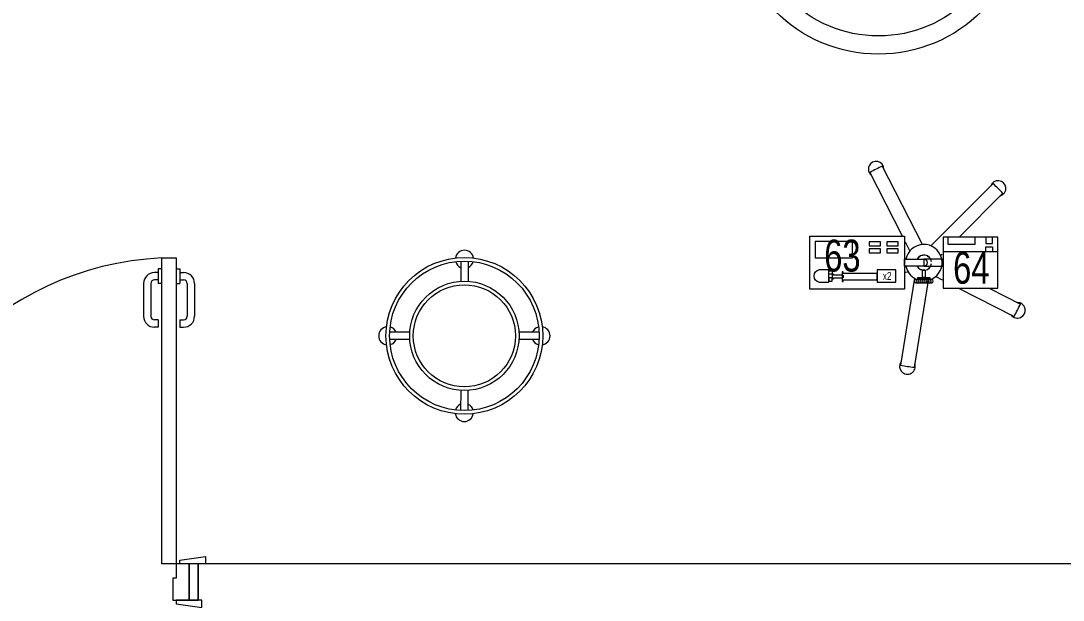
# Model space of a CAD drawing. Header units: metres. Extents: x -18745 to 220762, y -1579758 to -1356048.
# Drawn here: x 168915 to 171774, y -1415279 to -1413689 of the extents above; entities that cross this region are included whole.
import ezdxf

# ---------------------------------------------------------------- set-up
doc = ezdxf.new("R2010")
doc.units = ezdxf.units.M
doc.layers.get('0').update_dxf_attribs({"lineweight": 0})
for name, color, linetype, lineweight in [('A-100 - Copy$0$Medical Equipment and Furniture', 8, 'Continuous', 0), ('A-100 - Copy$0$Medical Equipment and Furniture1', 8, 'Continuous', 5), ('A-100 - Copy$0$Medical Equipment and Furniture2', 8, 'Continuous', 13), ('A-100 - Copy$0$Walls', 8, 'Continuous', 0), ('A-100 - Copy$0$Wooden Joinery', 8, 'Continuous', 0)]:
    doc.layers.add(name, color=color, linetype=linetype, lineweight=lineweight)
doc.styles.add('A-100 - Copy$0$X3G_ENTITY_257CFD', font='swisscl.ttf', dxfattribs={"height": 200})

# ---------------------------------------------------------------- blocks, each defined once
blk = doc.blocks.new('A-100 - Copy$0$Surgical Light Single')
at = {"layer": 'A-100 - Copy$0$Medical Equipment and Furniture'}
for p, q in [((-745633.7, -338256.5), (-744896.5, -338635.5)), ((-745665.7, -338318.8), (-744928.6, -338697.8)), ((-744917.6, -338664.1), (-744928.1, -338687.9)), ((-744923.8, -338675), (-744922.1, -338674.2)), ((-744873.1, -338686.9), (-744886.3, -338709.4)), ((-744939.1, -338709.2), (-745023.7, -338879.3)), ((-744921.9, -338691.1), (-744944.3, -338734.7)), ((-744939.1, -338709.2), (-744928.1, -338687.9)), ((-744928.1, -338687.9), (-744921.9, -338691.1)), ((-744920.7, -338705.2), (-744927.4, -338701.7)), ((-744920.7, -338705.2), (-744917, -338698.1)), ((-744901, -338706.3), (-744917, -338698.1)), ((-744892.5, -338706.2), (-744914.9, -338749.7)), ((-744904.7, -338713.4), (-744901, -338706.3)), ((-744904.7, -338713.4), (-744898, -338716.8)), ((-744897.3, -338730.7), (-744886.3, -338709.4)), ((-744892.5, -338706.2), (-744886.3, -338709.4)), ((-744878.3, -338698.4), (-744878.7, -338696.5)), ((-744986.4, -338898.5), (-744897.3, -338730.7)), ((-744958, -338741.6), (-744957.1, -338745.5)), ((-744914.9, -338749.7), (-744944.3, -338734.7)), ((-744912.6, -338765), (-744916.3, -338766.5)), ((-745124.2, -339214.6), (-745154.5, -339209.2)), ((-745304.9, -339420.7), (-745215.8, -339252.9)), ((-745178.4, -339272.1), (-745215.8, -339252.9)), ((-745128.4, -339238.3), (-745166, -339231.5)), ((-745178.4, -339272.1), (-745263.1, -339442.2)), ((-745309.6, -339445.2), (-745287.2, -339401.7)), ((-745289.6, -339386.4), (-745285.9, -339384.9)), ((-745257.9, -339416.7), (-745287.2, -339401.7)), ((-745323.2, -339456.3), (-745304.9, -339420.7)), ((-745280.3, -339460.3), (-745257.9, -339416.7)), ((-745244.1, -339409.8), (-745245.1, -339405.9)), ((-745323.2, -339456.3), (-745323.8, -339453)), ((-745320.3, -339461.2), (-745318.7, -339455.2)), ((-745318.7, -339455.2), (-745316.4, -339449.1)), ((-745316.4, -339449.1), (-745313.6, -339443.2)), ((-745313.6, -339443.2), (-745309.6, -339445.2)), ((-745297.5, -339438), (-745304.2, -339434.6)), ((-745297.5, -339438), (-745301.1, -339445.1)), ((-745285.1, -339453.3), (-745301.1, -339445.1)), ((-744878.1, -339532.8), (-745288.5, -339458.9)), ((-745281.5, -339446.2), (-745285.1, -339453.3)), ((-745281.5, -339446.2), (-745274.8, -339449.7)), ((-745263.1, -339442.2), (-745281.4, -339477.8)), ((-745265.7, -339449.4), (-745266, -339447.7)), ((-745265.4, -339451), (-745265.7, -339449.4)), ((-745265, -339452.6), (-745265.4, -339451)), ((-745264.7, -339454.2), (-745265, -339452.6)), ((-745264.3, -339455.8), (-745264.7, -339454.2)), ((-745263.9, -339457.4), (-745264.3, -339455.8)), ((-745263.4, -339459), (-745263.9, -339457.4)), ((-745263, -339460.5), (-745263.4, -339459)), ((-744985.6, -339443.8), (-744996.8, -339506.3)), ((-744962, -339448.1), (-744973.2, -339510.6)), ((-745321.8, -339472.4), (-745321.4, -339467)), ((-745321.5, -339477.4), (-745321.8, -339472.4)), ((-745320.6, -339481.7), (-745321.5, -339477.4)), ((-745321.4, -339467), (-745320.3, -339461.2)), ((-745319, -339485.4), (-745320.6, -339481.7)), ((-745316.9, -339488.2), (-745319, -339485.4)), ((-745295.4, -339486), (-745299.5, -339488.7)), ((-745291.2, -339482.5), (-745295.4, -339486)), ((-745287.1, -339478.3), (-745291.2, -339482.5)), ((-745283.1, -339473.5), (-745287.1, -339478.3)), ((-745279.5, -339468.1), (-745283.1, -339473.5)), ((-745281.4, -339477.8), (-745278.4, -339476.4)), ((-745276.3, -339462.4), (-745280.3, -339460.3)), ((-745276.3, -339462.4), (-745279.5, -339468.1)), ((-745262.5, -339462.1), (-745263, -339460.5)), ((-745262, -339463.7), (-745262.5, -339462.1)), ((-745314.2, -339490.2), (-745316.9, -339488.2)), ((-745311, -339491.2), (-745314.2, -339490.2)), ((-745307.5, -339491.3), (-745311, -339491.2)), ((-745303.6, -339490.4), (-745307.5, -339491.3)), ((-745299.5, -339488.7), (-745303.6, -339490.4)), ((-744885.2, -339572.2), (-745295.6, -339498.2)), ((-745003.1, -339510.3), (-745002.3, -339505.4)), ((-745002.3, -339505.4), (-744967.8, -339511.6)), ((-744973.2, -339510.6), (-744996.8, -339506.3)), ((-744968.7, -339516.5), (-744967.8, -339511.6)), ((-744967.8, -339511.6), (-744968.7, -339516.5)), ((-744967.8, -339511.6), (-744859.5, -339531.1)), ((-744859.5, -339531.1), (-744868.4, -339580.3)), ((-745011.1, -339554.6), (-745010.2, -339549.6)), ((-744976.7, -339560.8), (-745011.1, -339554.6)), ((-744976.7, -339560.8), (-744975.8, -339555.8)), ((-744975.8, -339555.8), (-744976.7, -339560.8)), ((-744868.4, -339580.3), (-744976.7, -339560.8)), ((-744871.3, -339562.5), (-744868.5, -339546.7))]:
    blk.add_line(p, q, dxfattribs=at)
for centre, radius in [((-745695.7, -338264), 400), ((-745695.7, -338264), 350), ((-745695.7, -338264), 75.1), ((-745695.7, -338264), 62.5), ((-745695.7, -338264), 62.5), ((-745695.7, -338264), 62.5), ((-745695.7, -338264), 62.5), ((-745695.7, -338264), 62.5), ((-744895.3, -338675.5), 40), ((-744895.3, -338675.5), 35), ((-744895.3, -338675.5), 25), ((-745454.1, -339177.3), 24.6), ((-745301.7, -339192.2), 24.6), ((-745597.8, -339230), 24.6), ((-745460.4, -339274.7), 24.6), ((-745331.8, -339282.4), 24.6), ((-745704.5, -339339.8), 24.6), ((-745575.7, -339332.3), 24.6), ((-745480.4, -339378.7), 24.6), ((-745361.1, -339370.3), 24.6), ((-745087.6, -339400.2), 24.6), ((-745646.7, -339439.8), 24.6), ((-745410.6, -339518.5), 110), ((-745558.8, -339469.1), 24.6), ((-745410.6, -339518.5), 81.7), ((-745306.9, -339475.9), 25), ((-745752.9, -339485), 24.6), ((-745654.4, -339568.4), 24.6), ((-745262.3, -339568), 24.6), ((-745550.4, -339588.4), 24.6), ((-745174.4, -339597.3), 24.6), ((-745733.5, -339636.9), 24.6), ((-745596.8, -339683.7), 24.6), ((-745460, -339666.8), 24.6), ((-745460, -339666.8), 24.6), ((-745340.7, -339658.3), 24.6), ((-745245.4, -339704.8), 24.6), ((-745116.6, -339697.3), 24.6), ((-745650.2, -339765.3), 24.6), ((-745489.3, -339754.7), 24.6), ((-745360.7, -339762.4), 24.6), ((-745223.3, -339807.1), 24.6), ((-745519.4, -339844.9), 24.6), ((-745367, -339859.8), 24.6)]:
    blk.add_circle(centre, radius, dxfattribs=at)
for centre, radius, start, end in [((-744762.4, -338800.1), 204.2, 142.2104, 163.3698), ((-745074, -338639.9), 204.2, 322.2104, 343.3698), ((-745410.6, -339518.5), 387.8, 54.0062, 355.7625), ((-745159.8, -339412.5), 201, 349.7901, 79.7901), ((-745170.9, -339271.8), 24.6, 227.9519, 97.6603), ((-745410.6, -339518.5), 387.8, 1.7476, 46.9503), ((-745159.8, -339412.5), 177, 349.7901, 79.7901), ((-745224.3, -339353.4), 24.6, 254.7598, 52.3281), ((-745128.2, -339511.5), 204.2, 142.2104, 163.3698), ((-745410.6, -339518.5), 110, 37.8566, 0.8371), ((-745410.6, -339518.5), 99.7, 34.1177, 10.5924), ((-745410.6, -339518.5), 94.3, 32.132, 12.5781), ((-745410.6, -339518.5), 93.3, 31.548, 13.1621), ((-745439.8, -339351.3), 204.2, 322.2104, 343.3698), ((-745167.1, -339432), 82, 160.5948, 205.6253), ((-745306.9, -339475.9), 25.5, 129.7388, 355.8414), ((-745166.7, -339468.7), 24.6, 320.7411, 198.8391), ((-745068.2, -339552), 24.6, 138.8625, 20.7177), ((-744880.3, -339544.6), 12, 349.7901, 79.7901), ((-744883.1, -339560.3), 12, 259.7901, 349.7901)]:
    blk.add_arc(centre, radius, start, end, dxfattribs=at)
blk = doc.blocks.new('A-100 - Copy$0$HF14427-P')
for p, q in [((-0.01, 0.4148), (-0.01, 0.3597)), ((0.01, 0.4148), (0.01, 0.3597)), ((-0.2048, 0.22), (-0.1497, 0.22)), ((0.1497, 0.22), (0.2048, 0.22)), ((-0.2048, 0.2), (-0.1497, 0.2)), ((0.1497, 0.2), (0.2048, 0.2)), ((-0.01, 0.0603), (-0.01, 0.0052)), ((0.01, 0.0603), (0.01, 0.0052))]:
    blk.add_line(p, q)
for points in [[(-0.1497, 0.2), (-0.1497, 0.2), (-0.1497, 0.2), (-0.1497, 0.2), (-0.1497, 0.2), (-0.1497, 0.2), (-0.1497, 0.2), (-0.1497, 0.2), (-0.1497, 0.2), (-0.1497, 0.2), (-0.1497, 0.2), (-0.1497, 0.2), (-0.1497, 0.2), (-0.1497, 0.2), (-0.1497, 0.2), (-0.1497, 0.2), (-0.1497, 0.2), (-0.1497, 0.2), (-0.1497, 0.2), (-0.1497, 0.2), (-0.1497, 0.2), (-0.1497, 0.2), (-0.1497, 0.2), (-0.1497, 0.2), (-0.1497, 0.2), (-0.1497, 0.2), (-0.1497, 0.2), (-0.1497, 0.2), (-0.1497, 0.2), (-0.1497, 0.2), (-0.1497, 0.2), (-0.1497, 0.2), (-0.1497, 0.2), (-0.1497, 0.2), (-0.1497, 0.2), (-0.1497, 0.2), (-0.1497, 0.2), (-0.1497, 0.2), (-0.1497, 0.2), (-0.1497, 0.2), (-0.1497, 0.2), (-0.1497, 0.2), (-0.1497, 0.2), (-0.1497, 0.2), (-0.1497, 0.2), (-0.1497, 0.2), (-0.1497, 0.2), (-0.1497, 0.2), (-0.1497, 0.2), (-0.1497, 0.2), (-0.1497, 0.2), (-0.1497, 0.2), (-0.1497, 0.2), (-0.1497, 0.2), (-0.1497, 0.2), (-0.1497, 0.2), (-0.1497, 0.2), (-0.1497, 0.2), (-0.1497, 0.2), (-0.1497, 0.2), (-0.1497, 0.2), (-0.1497, 0.2), (-0.1497, 0.2), (-0.1497, 0.2), (-0.1497, 0.2), (-0.1497, 0.2), (-0.1497, 0.2), (-0.1497, 0.2), (-0.1497, 0.2), (-0.1497, 0.2), (-0.1497, 0.2), (-0.1497, 0.2), (-0.1497, 0.2), (-0.1497, 0.2), (-0.1497, 0.2), (-0.1497, 0.2), (-0.1497, 0.2), (-0.1497, 0.2), (-0.1497, 0.2), (-0.1497, 0.2), (-0.1497, 0.2), (-0.1497, 0.2), (-0.1497, 0.2), (-0.1497, 0.2), (-0.1497, 0.2), (-0.1497, 0.2), (-0.1497, 0.2), (-0.1497, 0.2), (-0.1497, 0.2), (-0.1497, 0.2), (-0.1497, 0.2), (-0.1497, 0.2), (-0.1497, 0.2), (-0.1497, 0.2), (-0.1497, 0.2), (-0.1497, 0.2), (-0.1497, 0.2), (-0.1497, 0.2), (-0.1497, 0.2), (-0.1497, 0.2), (-0.1497, 0.2), (-0.1497, 0.2), (-0.1497, 0.2), (-0.1497, 0.2), (-0.1497, 0.2), (-0.1497, 0.2), (-0.1497, 0.2), (-0.1497, 0.2), (-0.1497, 0.2), (-0.1497, 0.2), (-0.1497, 0.2), (-0.1497, 0.2), (-0.1497, 0.2), (-0.1497, 0.2), (-0.1497, 0.2), (-0.1497, 0.2), (-0.1497, 0.2), (-0.1497, 0.2), (-0.1497, 0.2), (-0.1497, 0.2), (-0.1497, 0.2), (-0.1497, 0.2), (-0.1497, 0.2), (-0.1497, 0.2), (-0.1497, 0.2), (-0.1497, 0.2), (-0.1497, 0.2), (-0.1497, 0.2), (-0.1497, 0.2), (-0.1497, 0.2), (-0.1497, 0.2), (-0.1497, 0.2), (-0.1497, 0.2), (-0.1497, 0.2), (-0.1497, 0.2), (-0.1497, 0.2), (-0.1497, 0.2), (-0.1497, 0.2), (-0.1497, 0.2), (-0.1497, 0.2), (-0.1497, 0.2), (-0.1497, 0.2), (-0.1497, 0.2), (-0.1497, 0.2), (-0.1497, 0.2), (-0.1497, 0.2), (-0.1497, 0.2), (-0.1497, 0.2), (-0.1497, 0.2), (-0.1497, 0.2), (-0.1497, 0.2), (-0.1497, 0.2), (-0.1497, 0.2), (-0.1497, 0.2), (-0.1497, 0.2), (-0.1497, 0.2), (-0.1497, 0.2), (-0.1497, 0.2), (-0.1497, 0.2), (-0.1497, 0.2), (-0.1497, 0.2), (-0.1497, 0.2), (-0.1497, 0.2), (-0.1497, 0.2), (-0.1497, 0.2), (-0.1497, 0.2), (-0.1497, 0.2), (-0.1497, 0.2), (-0.1497, 0.2), (-0.1497, 0.2), (-0.1497, 0.2), (-0.1497, 0.2), (-0.1497, 0.2), (-0.1497, 0.2), (-0.1497, 0.2), (-0.1497, 0.2), (-0.1497, 0.2), (-0.1497, 0.2), (-0.1497, 0.2), (-0.1497, 0.2), (-0.1497, 0.2), (-0.1497, 0.2), (-0.1497, 0.2), (-0.1497, 0.2), (-0.1497, 0.2), (-0.1497, 0.2), (-0.1497, 0.2), (-0.1497, 0.2), (-0.1497, 0.2), (-0.1497, 0.2), (-0.1497, 0.2), (-0.1497, 0.2), (-0.1497, 0.2), (-0.1497, 0.2), (-0.1497, 0.2), (-0.1497, 0.2), (-0.1497, 0.2), (-0.1497, 0.2), (-0.1497, 0.2), (-0.1497, 0.2), (-0.1497, 0.2), (-0.1497, 0.2), (-0.1497, 0.2), (-0.1497, 0.2), (-0.1497, 0.2), (-0.1497, 0.2), (-0.1497, 0.2), (-0.1497, 0.2), (-0.1497, 0.2), (-0.1497, 0.2), (-0.1497, 0.2), (-0.1497, 0.2), (-0.1497, 0.2), (-0.1497, 0.2), (-0.1497, 0.2), (-0.1497, 0.2), (-0.1497, 0.2), (-0.1497, 0.2), (-0.1497, 0.2)], [(-0.1497, 0.2), (-0.1497, 0.2), (-0.1497, 0.2), (-0.1497, 0.2), (-0.1497, 0.2), (-0.1497, 0.2), (-0.1497, 0.2), (-0.1497, 0.2), (-0.1497, 0.2), (-0.1497, 0.2), (-0.1497, 0.2), (-0.1497, 0.2), (-0.1497, 0.2), (-0.1497, 0.2), (-0.1497, 0.2), (-0.1497, 0.2), (-0.1497, 0.2), (-0.1497, 0.2), (-0.1497, 0.2), (-0.1497, 0.2), (-0.1497, 0.2), (-0.1497, 0.2), (-0.1497, 0.2), (-0.1497, 0.2), (-0.1497, 0.2), (-0.1497, 0.2), (-0.1497, 0.2), (-0.1497, 0.2), (-0.1497, 0.2), (-0.1497, 0.2), (-0.1497, 0.2), (-0.1497, 0.2), (-0.1497, 0.2), (-0.1497, 0.2), (-0.1497, 0.2), (-0.1497, 0.2), (-0.1497, 0.2), (-0.1497, 0.2), (-0.1497, 0.2), (-0.1497, 0.2), (-0.1497, 0.2), (-0.1497, 0.2), (-0.1497, 0.2), (-0.1497, 0.2), (-0.1497, 0.2), (-0.1497, 0.2), (-0.1497, 0.2), (-0.1497, 0.2), (-0.1497, 0.2), (-0.1497, 0.2), (-0.1497, 0.2), (-0.1497, 0.2), (-0.1497, 0.2), (-0.1497, 0.2), (-0.1497, 0.2), (-0.1497, 0.2), (-0.1497, 0.2), (-0.1497, 0.2), (-0.1497, 0.2), (-0.1497, 0.2), (-0.1497, 0.2), (-0.1497, 0.2), (-0.1497, 0.2), (-0.1497, 0.2), (-0.1497, 0.2), (-0.1497, 0.2), (-0.1497, 0.2), (-0.1497, 0.2), (-0.1497, 0.2), (-0.1497, 0.2), (-0.1497, 0.2), (-0.1497, 0.2), (-0.1497, 0.2), (-0.1497, 0.2), (-0.1497, 0.2), (-0.1497, 0.2), (-0.1497, 0.2), (-0.1497, 0.2), (-0.1497, 0.2), (-0.1497, 0.2), (-0.1497, 0.2), (-0.1497, 0.2), (-0.1497, 0.2), (-0.1497, 0.2), (-0.1497, 0.2), (-0.1497, 0.2), (-0.1497, 0.2), (-0.1497, 0.2), (-0.1497, 0.2), (-0.1497, 0.2), (-0.1497, 0.2), (-0.1497, 0.2), (-0.1497, 0.2), (-0.1497, 0.2), (-0.1497, 0.2), (-0.1497, 0.2), (-0.1497, 0.2), (-0.1497, 0.2), (-0.1497, 0.2), (-0.1497, 0.2), (-0.1497, 0.2), (-0.1497, 0.2), (-0.1497, 0.2), (-0.1497, 0.2), (-0.1497, 0.2), (-0.1497, 0.2), (-0.1497, 0.2), (-0.1497, 0.2), (-0.1497, 0.2), (-0.1497, 0.2), (-0.1497, 0.2), (-0.1497, 0.2), (-0.1497, 0.2), (-0.1497, 0.2), (-0.1497, 0.2), (-0.1497, 0.2), (-0.1497, 0.2), (-0.1497, 0.2), (-0.1497, 0.2), (-0.1497, 0.2), (-0.1497, 0.2), (-0.1497, 0.2), (-0.1497, 0.2), (-0.1497, 0.2), (-0.1497, 0.2), (-0.1497, 0.2), (-0.1497, 0.2), (-0.1497, 0.2), (-0.1497, 0.2), (-0.1497, 0.2), (-0.1497, 0.2), (-0.1497, 0.2), (-0.1497, 0.2), (-0.1497, 0.2), (-0.1497, 0.2), (-0.1497, 0.2), (-0.1497, 0.2), (-0.1497, 0.2), (-0.1497, 0.2), (-0.1497, 0.2), (-0.1497, 0.2), (-0.1497, 0.2), (-0.1497, 0.2), (-0.1497, 0.2), (-0.1497, 0.2), (-0.1497, 0.2), (-0.1497, 0.2), (-0.1497, 0.2), (-0.1497, 0.2), (-0.1497, 0.2), (-0.1497, 0.2), (-0.1497, 0.2), (-0.1497, 0.2), (-0.1497, 0.2), (-0.1497, 0.2), (-0.1497, 0.2), (-0.1497, 0.2), (-0.1497, 0.2), (-0.1497, 0.2), (-0.1497, 0.2), (-0.1497, 0.2), (-0.1497, 0.2), (-0.1497, 0.2), (-0.1497, 0.2), (-0.1497, 0.2), (-0.1497, 0.2), (-0.1497, 0.2), (-0.1497, 0.2), (-0.1497, 0.2), (-0.1497, 0.2), (-0.1497, 0.2), (-0.1497, 0.2), (-0.1497, 0.2), (-0.1497, 0.2), (-0.1497, 0.2), (-0.1497, 0.2), (-0.1497, 0.2), (-0.1497, 0.2), (-0.1497, 0.2), (-0.1497, 0.2), (-0.1497, 0.2), (-0.1497, 0.2), (-0.1497, 0.2), (-0.1497, 0.2), (-0.1497, 0.2), (-0.1497, 0.2), (-0.1497, 0.2), (-0.1497, 0.2), (-0.1497, 0.2), (-0.1497, 0.2), (-0.1497, 0.2), (-0.1497, 0.2), (-0.1497, 0.2), (-0.1497, 0.2), (-0.1497, 0.2), (-0.1497, 0.2), (-0.1497, 0.2), (-0.1497, 0.2), (-0.1497, 0.2), (-0.1497, 0.2), (-0.1497, 0.2), (-0.1497, 0.2), (-0.1497, 0.2), (-0.1497, 0.2), (-0.1497, 0.2), (-0.1497, 0.2), (-0.1497, 0.2), (-0.1497, 0.2), (-0.1497, 0.2), (-0.1497, 0.2), (-0.1497, 0.2), (-0.1497, 0.2), (-0.1497, 0.2), (-0.1497, 0.2)], [(-0.1497, 0.2), (-0.1497, 0.2), (-0.1497, 0.2), (-0.1497, 0.2), (-0.1497, 0.2), (-0.1497, 0.2), (-0.1497, 0.2), (-0.1497, 0.2), (-0.1497, 0.2), (-0.1497, 0.2), (-0.1497, 0.2), (-0.1497, 0.2), (-0.1497, 0.2), (-0.1497, 0.2), (-0.1497, 0.2), (-0.1497, 0.2), (-0.1497, 0.2), (-0.1497, 0.2), (-0.1497, 0.2), (-0.1497, 0.2), (-0.1497, 0.2), (-0.1497, 0.2), (-0.1497, 0.2), (-0.1497, 0.2), (-0.1497, 0.2), (-0.1497, 0.2), (-0.1497, 0.2), (-0.1497, 0.2), (-0.1497, 0.2), (-0.1497, 0.2), (-0.1497, 0.2), (-0.1497, 0.2), (-0.1497, 0.2), (-0.1497, 0.2), (-0.1497, 0.2), (-0.1497, 0.2), (-0.1497, 0.2), (-0.1497, 0.2), (-0.1497, 0.2), (-0.1497, 0.2), (-0.1497, 0.2), (-0.1497, 0.2), (-0.1497, 0.2), (-0.1497, 0.2), (-0.1497, 0.2), (-0.1497, 0.2), (-0.1497, 0.2), (-0.1497, 0.2), (-0.1497, 0.2), (-0.1497, 0.2), (-0.1497, 0.2), (-0.1497, 0.2), (-0.1497, 0.2), (-0.1497, 0.2), (-0.1497, 0.2), (-0.1497, 0.2), (-0.1497, 0.2), (-0.1497, 0.2), (-0.1497, 0.2), (-0.1497, 0.2), (-0.1497, 0.2), (-0.1497, 0.2), (-0.1497, 0.2), (-0.1497, 0.2), (-0.1497, 0.2), (-0.1497, 0.2), (-0.1497, 0.2), (-0.1497, 0.2), (-0.1497, 0.2), (-0.1497, 0.2), (-0.1497, 0.2), (-0.1497, 0.2), (-0.1497, 0.2), (-0.1497, 0.2), (-0.1497, 0.2), (-0.1497, 0.2), (-0.1497, 0.2), (-0.1497, 0.2), (-0.1497, 0.2), (-0.1497, 0.2), (-0.1497, 0.2), (-0.1497, 0.2), (-0.1497, 0.2), (-0.1497, 0.2), (-0.1497, 0.2), (-0.1497, 0.2), (-0.1497, 0.2), (-0.1497, 0.2), (-0.1497, 0.2), (-0.1497, 0.2), (-0.1497, 0.2), (-0.1497, 0.2), (-0.1497, 0.2), (-0.1497, 0.2), (-0.1497, 0.2), (-0.1497, 0.2), (-0.1497, 0.2), (-0.1497, 0.2), (-0.1497, 0.2), (-0.1497, 0.2), (-0.1497, 0.2), (-0.1497, 0.2), (-0.1497, 0.2), (-0.1497, 0.2), (-0.1497, 0.2), (-0.1497, 0.2), (-0.1497, 0.2), (-0.1497, 0.2), (-0.1497, 0.2), (-0.1497, 0.2), (-0.1497, 0.2), (-0.1497, 0.2), (-0.1497, 0.2), (-0.1497, 0.2), (-0.1497, 0.2), (-0.1497, 0.2), (-0.1497, 0.2), (-0.1497, 0.2), (-0.1497, 0.2), (-0.1497, 0.2), (-0.1497, 0.2), (-0.1497, 0.2), (-0.1497, 0.2), (-0.1497, 0.2), (-0.1497, 0.2), (-0.1497, 0.2), (-0.1497, 0.2), (-0.1497, 0.2), (-0.1497, 0.2), (-0.1497, 0.2), (-0.1497, 0.2), (-0.1497, 0.2), (-0.1497, 0.2), (-0.1497, 0.2), (-0.1497, 0.2), (-0.1497, 0.2), (-0.1497, 0.2), (-0.1497, 0.2), (-0.1497, 0.2), (-0.1497, 0.2), (-0.1497, 0.2), (-0.1497, 0.2), (-0.1497, 0.2), (-0.1497, 0.2), (-0.1497, 0.2), (-0.1497, 0.2), (-0.1497, 0.2), (-0.1497, 0.2), (-0.1497, 0.2), (-0.1497, 0.2), (-0.1497, 0.2), (-0.1497, 0.2), (-0.1497, 0.2), (-0.1497, 0.2), (-0.1497, 0.2), (-0.1497, 0.2), (-0.1497, 0.2), (-0.1497, 0.2), (-0.1497, 0.2), (-0.1497, 0.2), (-0.1497, 0.2), (-0.1497, 0.2), (-0.1497, 0.2), (-0.1497, 0.2), (-0.1497, 0.2), (-0.1497, 0.2), (-0.1497, 0.2), (-0.1497, 0.2), (-0.1497, 0.2), (-0.1497, 0.2), (-0.1497, 0.2), (-0.1497, 0.2), (-0.1497, 0.2), (-0.1497, 0.2), (-0.1497, 0.2), (-0.1497, 0.2), (-0.1497, 0.2), (-0.1497, 0.2), (-0.1497, 0.2), (-0.1497, 0.2), (-0.1497, 0.2), (-0.1497, 0.2), (-0.1497, 0.2), (-0.1497, 0.2), (-0.1497, 0.2), (-0.1497, 0.2), (-0.1497, 0.2), (-0.1497, 0.2), (-0.1497, 0.2), (-0.1497, 0.2), (-0.1497, 0.2), (-0.1497, 0.2), (-0.1497, 0.2), (-0.1497, 0.2), (-0.1497, 0.2), (-0.1497, 0.2), (-0.1497, 0.2), (-0.1497, 0.2), (-0.1497, 0.2), (-0.1497, 0.2), (-0.1497, 0.2), (-0.1497, 0.2), (-0.1497, 0.2), (-0.1497, 0.2), (-0.1497, 0.2), (-0.1497, 0.2), (-0.1497, 0.2), (-0.1497, 0.2), (-0.1497, 0.2), (-0.1497, 0.2), (-0.1497, 0.2), (-0.1497, 0.2), (-0.1497, 0.2), (-0.1497, 0.2), (-0.1497, 0.2), (-0.1497, 0.2), (-0.1497, 0.2), (-0.1497, 0.2), (-0.1497, 0.2), (-0.1497, 0.2), (-0.1497, 0.2), (-0.1497, 0.2), (-0.1497, 0.2), (-0.1497, 0.2), (-0.1497, 0.2), (-0.1497, 0.2), (-0.1497, 0.2), (-0.1497, 0.2), (-0.1497, 0.2), (-0.1497, 0.2), (-0.1497, 0.2), (-0.1497, 0.2), (-0.1497, 0.2), (-0.1497, 0.2), (-0.1497, 0.2), (-0.1497, 0.2), (-0.1497, 0.2), (-0.1497, 0.2), (-0.1497, 0.2), (-0.1497, 0.2), (-0.1497, 0.2), (-0.1497, 0.2), (-0.1497, 0.2), (-0.1497, 0.2), (-0.1497, 0.2), (-0.1497, 0.2), (-0.1497, 0.2), (-0.1497, 0.2), (-0.1497, 0.2), (-0.1497, 0.2), (-0.1497, 0.2), (-0.1497, 0.2), (-0.1497, 0.2), (-0.1497, 0.2), (-0.1497, 0.2), (-0.1497, 0.2), (-0.1497, 0.2), (-0.1497, 0.2), (-0.1497, 0.2), (-0.1497, 0.2), (-0.1497, 0.2), (-0.1497, 0.2), (-0.1497, 0.2), (-0.1497, 0.2), (-0.1497, 0.2), (-0.1497, 0.2), (-0.1497, 0.2), (-0.1497, 0.2), (-0.1497, 0.2), (-0.1497, 0.2), (-0.1497, 0.2), (-0.1497, 0.2), (-0.1497, 0.2), (-0.1497, 0.2), (-0.1497, 0.2), (-0.1497, 0.2), (-0.1497, 0.2)]]:
    blk.add_lwpolyline(points, close=True)
for points in [[(-0.1497, 0.2), (-0.1497, 0.2), (-0.1497, 0.2), (-0.1497, 0.2), (-0.1497, 0.2), (-0.1497, 0.2), (-0.1497, 0.2), (-0.1497, 0.2)], [(-0.1497, 0.2), (-0.1497, 0.2), (-0.1497, 0.2), (-0.1497, 0.2), (-0.1497, 0.2), (-0.1497, 0.2), (-0.1497, 0.2), (-0.1497, 0.2), (-0.1497, 0.2), (-0.1497, 0.2), (-0.1497, 0.2), (-0.1497, 0.2), (-0.1497, 0.2), (-0.1497, 0.2), (-0.1497, 0.2), (-0.1497, 0.2), (-0.1497, 0.2), (-0.1497, 0.2), (-0.1497, 0.2), (-0.1497, 0.2), (-0.1497, 0.2), (-0.1497, 0.2), (-0.1497, 0.2), (-0.1497, 0.2), (-0.1497, 0.2), (-0.1497, 0.2), (-0.1497, 0.2), (-0.1497, 0.2), (-0.1497, 0.2), (-0.1497, 0.2), (-0.1497, 0.2), (-0.1497, 0.2), (-0.1497, 0.2), (-0.1497, 0.2), (-0.1497, 0.2), (-0.1497, 0.2), (-0.1497, 0.2), (-0.1497, 0.2), (-0.1497, 0.2), (-0.1497, 0.2), (-0.1497, 0.2), (-0.1497, 0.2), (-0.1497, 0.2), (-0.1497, 0.2), (-0.1497, 0.2), (-0.1497, 0.2), (-0.1497, 0.2), (-0.1497, 0.2), (-0.1497, 0.2), (-0.1497, 0.2), (-0.1497, 0.2), (-0.1497, 0.2), (-0.1497, 0.2), (-0.1497, 0.2), (-0.1497, 0.2), (-0.1497, 0.2), (-0.1497, 0.2), (-0.1497, 0.2), (-0.1497, 0.2), (-0.1497, 0.2), (-0.1497, 0.2), (-0.1497, 0.2), (-0.1497, 0.2), (-0.1497, 0.2), (-0.1497, 0.2), (-0.1497, 0.2), (-0.1497, 0.2), (-0.1497, 0.2), (-0.1497, 0.2), (-0.1497, 0.2), (-0.1497, 0.2), (-0.1497, 0.2), (-0.1497, 0.2), (-0.1497, 0.2), (-0.1497, 0.2), (-0.1497, 0.2), (-0.1497, 0.2), (-0.1497, 0.2), (-0.1497, 0.2), (-0.1497, 0.2), (-0.1497, 0.2), (-0.1497, 0.2), (-0.1497, 0.2), (-0.1497, 0.2), (-0.1497, 0.2), (-0.1497, 0.2), (-0.1497, 0.2), (-0.1497, 0.2), (-0.1497, 0.2), (-0.1497, 0.2), (-0.1497, 0.2), (-0.1497, 0.2), (-0.1497, 0.2), (-0.1497, 0.2), (-0.1497, 0.2), (-0.1497, 0.2), (-0.1497, 0.2), (-0.1497, 0.2), (-0.1497, 0.2), (-0.1497, 0.2), (-0.1497, 0.2), (-0.1497, 0.2), (-0.1497, 0.2), (-0.1497, 0.2), (-0.1497, 0.2), (-0.1497, 0.2), (-0.1497, 0.2), (-0.1497, 0.2), (-0.1497, 0.2), (-0.1497, 0.2), (-0.1497, 0.2)], [(-0.1497, 0.2), (-0.1497, 0.2), (-0.1497, 0.2), (-0.1497, 0.2), (-0.1497, 0.2), (-0.1497, 0.2), (-0.1497, 0.2), (-0.1497, 0.2), (-0.1497, 0.2), (-0.1497, 0.2), (-0.1497, 0.2), (-0.1497, 0.2), (-0.1497, 0.2), (-0.1497, 0.2), (-0.1497, 0.2), (-0.1497, 0.2), (-0.1497, 0.2)], [(-0.1497, 0.2), (-0.1497, 0.2), (-0.1497, 0.2), (-0.1497, 0.2), (-0.1497, 0.2), (-0.1497, 0.2), (-0.1497, 0.2)], [(-0.1497, 0.2), (-0.1497, 0.2), (-0.1497, 0.2), (-0.1497, 0.2), (-0.1497, 0.2), (-0.1497, 0.2), (-0.1497, 0.2), (-0.1497, 0.2), (-0.1497, 0.2), (-0.1497, 0.2), (-0.1497, 0.2), (-0.1497, 0.2)], [(-0.1497, 0.2), (-0.1497, 0.2), (-0.1497, 0.2), (-0.1497, 0.2), (-0.1497, 0.2), (-0.1497, 0.2), (-0.1497, 0.2), (-0.1497, 0.2), (-0.1497, 0.2), (-0.1497, 0.2), (-0.1497, 0.2), (-0.1497, 0.2), (-0.1497, 0.2), (-0.1497, 0.2), (-0.1497, 0.2), (-0.1497, 0.2), (-0.1497, 0.2), (-0.1497, 0.2), (-0.1497, 0.2), (-0.1497, 0.2), (-0.1497, 0.2), (-0.1497, 0.2), (-0.1497, 0.2), (-0.1497, 0.2), (-0.1497, 0.2), (-0.1497, 0.2), (-0.1497, 0.2), (-0.1497, 0.2), (-0.1497, 0.2), (-0.1497, 0.2), (-0.1497, 0.2), (-0.1497, 0.2), (-0.1497, 0.2), (-0.1497, 0.2), (-0.1497, 0.2), (-0.1497, 0.2), (-0.1497, 0.2), (-0.1497, 0.2), (-0.1497, 0.2), (-0.1497, 0.2), (-0.1497, 0.2), (-0.1497, 0.2), (-0.1497, 0.2), (-0.1497, 0.2), (-0.1497, 0.2), (-0.1497, 0.2), (-0.1497, 0.2), (-0.1497, 0.2), (-0.1497, 0.2), (-0.1497, 0.2), (-0.1497, 0.2), (-0.1497, 0.2), (-0.1497, 0.2), (-0.1497, 0.2), (-0.1497, 0.2), (-0.1497, 0.2), (-0.1497, 0.2), (-0.1497, 0.2), (-0.1497, 0.2), (-0.1497, 0.2), (-0.1497, 0.2), (-0.1497, 0.2), (-0.1497, 0.2), (-0.1497, 0.2), (-0.1497, 0.2), (-0.1497, 0.2), (-0.1497, 0.2), (-0.1497, 0.2), (-0.1497, 0.2), (-0.1497, 0.2), (-0.1497, 0.2), (-0.1497, 0.2), (-0.1497, 0.2), (-0.1497, 0.2), (-0.1497, 0.2), (-0.1497, 0.2), (-0.1497, 0.2), (-0.1497, 0.2), (-0.1497, 0.2), (-0.1497, 0.2), (-0.1497, 0.2), (-0.1497, 0.2), (-0.1497, 0.2), (-0.1497, 0.2), (-0.1497, 0.2), (-0.1497, 0.2), (-0.1497, 0.2), (-0.1497, 0.2), (-0.1497, 0.2)], [(-0.1497, 0.2), (-0.1497, 0.2), (-0.1497, 0.2), (-0.1497, 0.2), (-0.1497, 0.2), (-0.1497, 0.2), (-0.1497, 0.2), (-0.1497, 0.2), (-0.1497, 0.2), (-0.1497, 0.2), (-0.1497, 0.2), (-0.1497, 0.2), (-0.1497, 0.2), (-0.1497, 0.2), (-0.1497, 0.2), (-0.1497, 0.2), (-0.1497, 0.2), (-0.1497, 0.2), (-0.1497, 0.2), (-0.1497, 0.2), (-0.1497, 0.2), (-0.1497, 0.2), (-0.1497, 0.2), (-0.1497, 0.2), (-0.1497, 0.2), (-0.1497, 0.2), (-0.1497, 0.2), (-0.1497, 0.2), (-0.1497, 0.2), (-0.1497, 0.2), (-0.1497, 0.2), (-0.1497, 0.2), (-0.1497, 0.2), (-0.1497, 0.2), (-0.1497, 0.2), (-0.1497, 0.2), (-0.1497, 0.2), (-0.1497, 0.2), (-0.1497, 0.2), (-0.1497, 0.2), (-0.1497, 0.2), (-0.1497, 0.2), (-0.1497, 0.2), (-0.1497, 0.2), (-0.1497, 0.2), (-0.1497, 0.2), (-0.1497, 0.2), (-0.1497, 0.2), (-0.1497, 0.2), (-0.1497, 0.2), (-0.1497, 0.2), (-0.1497, 0.2), (-0.1497, 0.2), (-0.1497, 0.2)], [(-0.1497, 0.2), (-0.1497, 0.2), (-0.1497, 0.2), (-0.1497, 0.2), (-0.1497, 0.2), (-0.1497, 0.2), (-0.1497, 0.2), (-0.1497, 0.2), (-0.1497, 0.2), (-0.1497, 0.2)], [(-0.1497, 0.2), (-0.1497, 0.2), (-0.1497, 0.2), (-0.1497, 0.2), (-0.1497, 0.2), (-0.1497, 0.2), (-0.1497, 0.2), (-0.1497, 0.2), (-0.1497, 0.2), (-0.1497, 0.2)], [(-0.1497, 0.2), (-0.1497, 0.2), (-0.1497, 0.2), (-0.1497, 0.2), (-0.1497, 0.2), (-0.1497, 0.2), (-0.1497, 0.2), (-0.1497, 0.2), (-0.1497, 0.2), (-0.1497, 0.2), (-0.1497, 0.2), (-0.1497, 0.2), (-0.1497, 0.2), (-0.1497, 0.2), (-0.1497, 0.2)], [(-0.1497, 0.2), (-0.1497, 0.2), (-0.1497, 0.2), (-0.1497, 0.2), (-0.1497, 0.2), (-0.1497, 0.2), (-0.1497, 0.2), (-0.1497, 0.2), (-0.1497, 0.2), (-0.1497, 0.2)], [(-0.1497, 0.2), (-0.1497, 0.2), (-0.1497, 0.2), (-0.1497, 0.2), (-0.1497, 0.2), (-0.1497, 0.2), (-0.1497, 0.2)], [(-0.1497, 0.2), (-0.1497, 0.2), (-0.1497, 0.2), (-0.1497, 0.2), (-0.1497, 0.2), (-0.1497, 0.2), (-0.1497, 0.2), (-0.1497, 0.2), (-0.1497, 0.2), (-0.1497, 0.2)], [(-0.1497, 0.2), (-0.1497, 0.2), (-0.1497, 0.2), (-0.1497, 0.2), (-0.1497, 0.2), (-0.1497, 0.2), (-0.1497, 0.2), (-0.1497, 0.2), (-0.1497, 0.2), (-0.1497, 0.2), (-0.1497, 0.2), (-0.1497, 0.2), (-0.1497, 0.2), (-0.1497, 0.2), (-0.1497, 0.2), (-0.1497, 0.2), (-0.1497, 0.2), (-0.1497, 0.2)], [(-0.1497, 0.2), (-0.1497, 0.2), (-0.1497, 0.2), (-0.1497, 0.2), (-0.1497, 0.2), (-0.1497, 0.2), (-0.1497, 0.2), (-0.1497, 0.2), (-0.1497, 0.2)]]:
    blk.add_lwpolyline(points)
for radius in [0.215, 0.205, 0.15, 0.14]:
    blk.add_circle((0, 0.21), radius)
for centre, start, end in [((0, 0.42), 8.2132, 171.7868), ((0, 0.42), 194.9006, 246.4218), ((0, 0.42), 293.5782, 345.0994), ((-0.21, 0.21), 98.2132, 261.7868), ((-0.21, 0.21), 23.5782, 75.0994), ((0.21, 0.21), 104.9006, 156.4218), ((0.21, 0.21), 278.2132, 81.7868), ((-0.21, 0.21), 284.9006, 336.4218), ((0.21, 0.21), 203.5782, 255.0994), ((0, 0), 113.5782, 165.0994), ((0, 0), 14.9006, 66.4218), ((0, 0), 188.2132, 351.7868)]:
    blk.add_arc(centre, 0.025, start, end)
blk = doc.blocks.new('A-100 - Copy$0$Syringe')
at = {"layer": 'A-100 - Copy$0$Medical Equipment and Furniture2'}
for points in [[(42.9739, -11.5277), (42.7139, -11.5277), (42.7139, -11.3827), (42.9739, -11.3827), (42.9739, -11.5277)], [(42.7384, -11.5086), (42.7658, -11.5086), (42.7658, -11.475), (42.7384, -11.475)], [(42.779, -11.4899), (42.779, -11.487), (42.7748, -11.487), (42.7748, -11.5), (42.779, -11.5), (42.779, -11.497)], [(42.8023, -11.4899), (42.779, -11.4899)], [(42.8055, -11.4851), (42.8055, -11.48), (42.8023, -11.48), (42.8023, -11.5069), (42.8055, -11.5069), (42.8055, -11.5019)], [(42.8055, -11.5019), (42.8984, -11.5019), (42.8984, -11.4851), (42.8055, -11.4851)], [(42.8055, -11.4899), (42.8055, -11.497)], [(42.8055, -11.497), (42.8055, -11.4899)], [(42.8055, -11.497), (42.8055, -11.4899)], [(42.779, -11.497), (42.8023, -11.497)]]:
    blk.add_lwpolyline(points, dxfattribs=at)
for points in [[(42.8312, -11.3974), (42.7289, -11.3974), (42.7289, -11.4415), (42.8312, -11.4415)], [(42.9073, -11.3985), (42.8765, -11.3985), (42.8765, -11.4091), (42.9073, -11.4091)], [(42.956, -11.3985), (42.9252, -11.3985), (42.9252, -11.4091), (42.956, -11.4091)], [(42.9073, -11.4175), (42.8765, -11.4175), (42.8765, -11.4281), (42.9073, -11.4281)], [(42.956, -11.4175), (42.9252, -11.4175), (42.9252, -11.4281), (42.956, -11.4281)], [(42.7748, -11.487), (42.7658, -11.487), (42.7658, -11.4777), (42.7748, -11.4777)], [(42.9498, -11.475), (42.8984, -11.475), (42.8984, -11.5086), (42.9498, -11.5086)], [(42.7748, -11.4967), (42.7658, -11.4967), (42.7658, -11.5059), (42.7748, -11.5059)]]:
    blk.add_lwpolyline(points, close=True, dxfattribs=at)
at = {"layer": 'A-100 - Copy$0$Medical Equipment and Furniture2', "extrusion": (0, 0, -1)}
blk.add_ellipse((42.7384, -11.4918), major_axis=(0, 0.0168), ratio=0.733735, start_param=3.141593, end_param=6.283185, dxfattribs=at)
blk = doc.blocks.new('A-100 - Copy$0$Infusion')
at = {"layer": 'A-100 - Copy$0$Medical Equipment and Furniture2'}
for points in [[(43.0793, -11.3852), (43.0793, -11.5252), (43.2293, -11.5252), (43.2293, -11.3852), (43.0793, -11.3852)], [(43.1962, -11.4242), (43.1962, -11.4114), (43.215, -11.4114), (43.215, -11.4242)]]:
    blk.add_lwpolyline(points, dxfattribs=at)
for points in [[(43.0793, -11.3852), (43.0793, -11.4242), (43.2293, -11.4242), (43.2293, -11.3852)], [(43.0927, -11.3852), (43.0927, -11.404), (43.1673, -11.404), (43.1673, -11.3852)], [(43.1962, -11.3852), (43.1962, -11.4027), (43.215, -11.4027), (43.215, -11.3852)]]:
    blk.add_lwpolyline(points, close=True, dxfattribs=at)
blk = doc.blocks.new('A-100 - Copy$0$Infusion Syringe')
at = {"layer": 'A-100 - Copy$0$Medical Equipment and Furniture1'}
for p, q in [((42.9683, -11.3827), (42.8788, -11.2071)), ((43.0225, -11.4053), (42.9127, -11.1899)), ((43.0459, -11.409), (43.2169, -11.238)), ((43.1234, -11.3852), (43.2437, -11.2649)), ((42.9886, -11.4225), (42.9765, -11.3988)), ((43.0234, -11.4354), (43.017, -11.4365)), ((43.0728, -11.4359), (43.0766, -11.432)), ((42.9753, -11.4431), (42.9739, -11.4433)), ((43.0124, -11.4411), (43.017, -11.4365)), ((43.0357, -11.4374), (43.0414, -11.4403)), ((43.0407, -11.4693), (43.0453, -11.4647)), ((43.0444, -11.4461), (43.0414, -11.4403)), ((43.0463, -11.4583), (43.0453, -11.4647)), ((43.0791, -11.4595), (43.0793, -11.4596)), ((42.9838, -11.4812), (42.9765, -11.4824)), ((43.0175, -11.473), (43.0233, -11.476)), ((43.0297, -11.4749), (43.0233, -11.476)), ((43.0592, -11.4932), (43.0766, -11.502)), ((43.0006, -11.498), (42.9627, -11.7368)), ((43.0381, -11.5039), (43.0003, -11.7427)), ((43.1221, -11.5252), (43.2746, -11.6029)), ((43.2058, -11.5252), (43.2919, -11.5691))]:
    blk.add_line(p, q, dxfattribs=at)
for points in [[(43.0266, -11.4455), (43.0266, -11.4649), (42.9739, -11.4649), (42.9739, -11.4455)], [(43.0266, -11.4455), (43.0266, -11.4649), (43.0793, -11.4649), (43.0793, -11.4455)], [(43.043, -11.4963), (43.043, -11.5009), (43.0102, -11.5009), (43.0102, -11.4963)]]:
    blk.add_lwpolyline(points, close=True, dxfattribs=at)
for points in [[(43.0302, -11.4759), (43.0302, -11.4963), (43.0229, -11.4963), (43.0229, -11.4759)], [(43.0046, -11.5009), (43.0485, -11.5009)], [(43.0485, -11.5116), (43.0046, -11.5116)]]:
    blk.add_lwpolyline(points, dxfattribs=at)
for centre, radius, start, end in [((42.8958, -11.1985), 0.0214, 359.734, 234.266), ((43.0266, -11.4552), 0.2881, 113.2187, 120.7813), ((43.2303, -11.2515), 0.0214, 287.734, 162.266), ((43.0266, -11.4552), 0.2881, 41.2187, 48.7813), ((43.0266, -11.4552), 0.0501, 296.8163, 169.3714), ((43.0266, -11.4552), 0.021, 6.8276, 152.4616), ((43.0266, -11.4552), 0.0501, 190.6286, 243.1837), ((43.0266, -11.4552), 0.021, 207.5384, 353.1724), ((43.0266, -11.4552), 0.00972, 270, 90), ((43.2833, -11.586), 0.0214, 215.734, 90.266), ((43.0266, -11.4552), 0.2881, 329.2187, 336.7813), ((42.9815, -11.7398), 0.0214, 143.734, 18.266), ((43.0266, -11.4552), 0.2881, 257.2187, 264.7813)]:
    blk.add_arc(centre, radius, start, end, dxfattribs=at)
for centre in [(43.0046, -11.5062), (43.0101, -11.5062), (43.0156, -11.5062), (43.0211, -11.5062), (43.0266, -11.5062), (43.0321, -11.5062), (43.0375, -11.5062), (43.043, -11.5062), (43.0485, -11.5062)]:
    blk.add_ellipse(centre, major_axis=(0, -0.00537), ratio=0.510594, start_param=3.141593, end_param=9.424778, dxfattribs=at)
for name in ['A-100 - Copy$0$Syringe', 'A-100 - Copy$0$Infusion']:
    blk.add_blockref(name, (0, 0), dxfattribs=at)
blk = doc.blocks.new('A-100 - Copy')
at = {"layer": 'A-100 - Copy$0$Walls'}
for p, q in [((175033.3, -1415179.2, 0), (169401.2, -1415179.2, 0)), ((169401.2, -1415179.2, 0), (169401.2, -1415279.2, 0))]:
    blk.add_line(p, q, dxfattribs=at)
at = {"layer": 'A-100 - Copy$0$Wooden Joinery'}
for p, q in [((169291.2, -1414380.1, 0), (169281.2, -1414380.1, 0)), ((169291.2, -1414370.1, 0), (169291.2, -1414410.1, 0)), ((169301.2, -1414370.1, 0), (169291.2, -1414370.1, 0)), ((169341.2, -1414370.1, 0), (169351.2, -1414370.1, 0)), ((169351.2, -1414370.1, 0), (169351.2, -1414410.1, 0)), ((169351.2, -1414380.1, 0), (169361.2, -1414380.1, 0)), ((169251.2, -1414410.1, 0), (169251.2, -1414500.1, 0)), ((169271.2, -1414410.1, 0), (169271.2, -1414500.1, 0)), ((169291.2, -1414400.1, 0), (169281.2, -1414400.1, 0)), ((169301.2, -1414410.1, 0), (169291.2, -1414410.1, 0)), ((169341.2, -1414410.1, 0), (169351.2, -1414410.1, 0)), ((169351.2, -1414400.1, 0), (169361.2, -1414400.1, 0)), ((169371.2, -1414410.1, 0), (169371.2, -1414500.1, 0)), ((169391.2, -1414410.1, 0), (169391.2, -1414500.1, 0)), ((169291.2, -1414510.1, 0), (169281.2, -1414510.1, 0)), ((169291.2, -1414530.1, 0), (169281.2, -1414530.1, 0)), ((169291.2, -1414510.1, 0), (169291.2, -1414530.1, 0)), ((169351.2, -1414510.1, 0), (169361.2, -1414510.1, 0)), ((169351.2, -1414510.1, 0), (169351.2, -1414530.1, 0)), ((169351.2, -1414530.1, 0), (169361.2, -1414530.1, 0))]:
    blk.add_line(p, q, dxfattribs=at)
at = {"layer": 'A-100 - Copy$0$Wooden Joinery', "elevation": 0}
for points in [[(169301.2, -1415179.2), (169301.2, -1414340.1), (169341.2, -1414340.1), (169341.2, -1415179.2)], [(169301.2, -1415179.2), (169301.2, -1414340.1), (169341.2, -1414340.1), (169341.2, -1415179.2)], [(169351.2, -1415179.2), (169351.2, -1415169.2), (169421.2, -1415159.2), (169421.2, -1415179.2)], [(169341.2, -1415279.2), (169341.2, -1415289.2), (169411.2, -1415299.2), (169411.2, -1415279.2)]]:
    blk.add_lwpolyline(points, close=True, dxfattribs=at)
for points in [[(169376.2, -1415179.2), (169341.2, -1415179.2), (169341.2, -1415219.2), (169331.2, -1415219.2), (169331.2, -1415279.2), (169376.2, -1415279.2), (169376.2, -1415179.2)], [(169376.2, -1415179.2), (169376.2, -1415279.2), (169401.2, -1415279.2), (169401.2, -1415179.2), (169376.2, -1415179.2)]]:
    blk.add_lwpolyline(points, dxfattribs=at)
at = {"layer": 'A-100 - Copy$0$Wooden Joinery'}
for centre, radius, start, end in [((169341.2, -1415179.2, 0), 840, 92.7294, 180), ((169281.2, -1414410.1, 0), 30, 90, 180), ((169361.2, -1414410.1, 0), 30, 0, 90), ((169281.2, -1414410.1, 0), 10, 90, 180), ((169361.2, -1414410.1, 0), 10, 0, 90), ((169281.2, -1414500.1, 0), 30, 180, 270), ((169281.2, -1414500.1, 0), 10, 180, 270), ((169361.2, -1414500.1, 0), 10, 270, 0), ((169361.2, -1414500.1, 0), 30, 270, 0)]:
    blk.add_arc(centre, radius, start, end, dxfattribs=at)
at = {"layer": 'A-100 - Copy$0$Medical Equipment and Furniture', "rotation": 198.35134345027}
blk.add_blockref('A-100 - Copy$0$Surgical Light Single', (-430005.1, -1969219.2, 0), dxfattribs=at)
at = {"layer": 'A-100 - Copy$0$Medical Equipment and Furniture', "xscale": 1000, "yscale": 1000, "zscale": 1000}
blk.add_blockref('A-100 - Copy$0$Infusion Syringe', (128365.1, -1402897.8, 0), dxfattribs=at)
at = {"layer": 'A-100 - Copy$0$Medical Equipment and Furniture', "xscale": 999.9999999999986, "yscale": 999.9999999999986, "zscale": 999.9999999999986, "rotation": 269.9607691998091}
blk.add_blockref('A-100 - Copy$0$HF14427-P', (169921.3, -1414553.7, 0), dxfattribs=at)
at = {"layer": 'A-100 - Copy$0$Medical Equipment and Furniture', "char_height": 87.47, "attachment_point": 2, "style": 'A-100 - Copy$0$X3G_ENTITY_257CFD'}
for s, insert in [('63', (171168.3, -1414289.9, 0)), ('64', (171521.9, -1414323.3, 0))]:
    blk.add_mtext(s, dxfattribs=dict(at, insert=insert))
at = {"layer": 'A-100 - Copy$0$Medical Equipment and Furniture', "insert": (171291.1, -1414378.7, 0), "char_height": 21.87, "width": 20.636, "attachment_point": 2, "style": 'A-100 - Copy$0$X3G_ENTITY_257CFD'}
blk.add_mtext('x2', dxfattribs=at)

msp = doc.modelspace()

# ---------------------------------------------------------------- block references
msp.add_blockref('A-100 - Copy', (0, 0))

doc.saveas('drawing.dxf')
